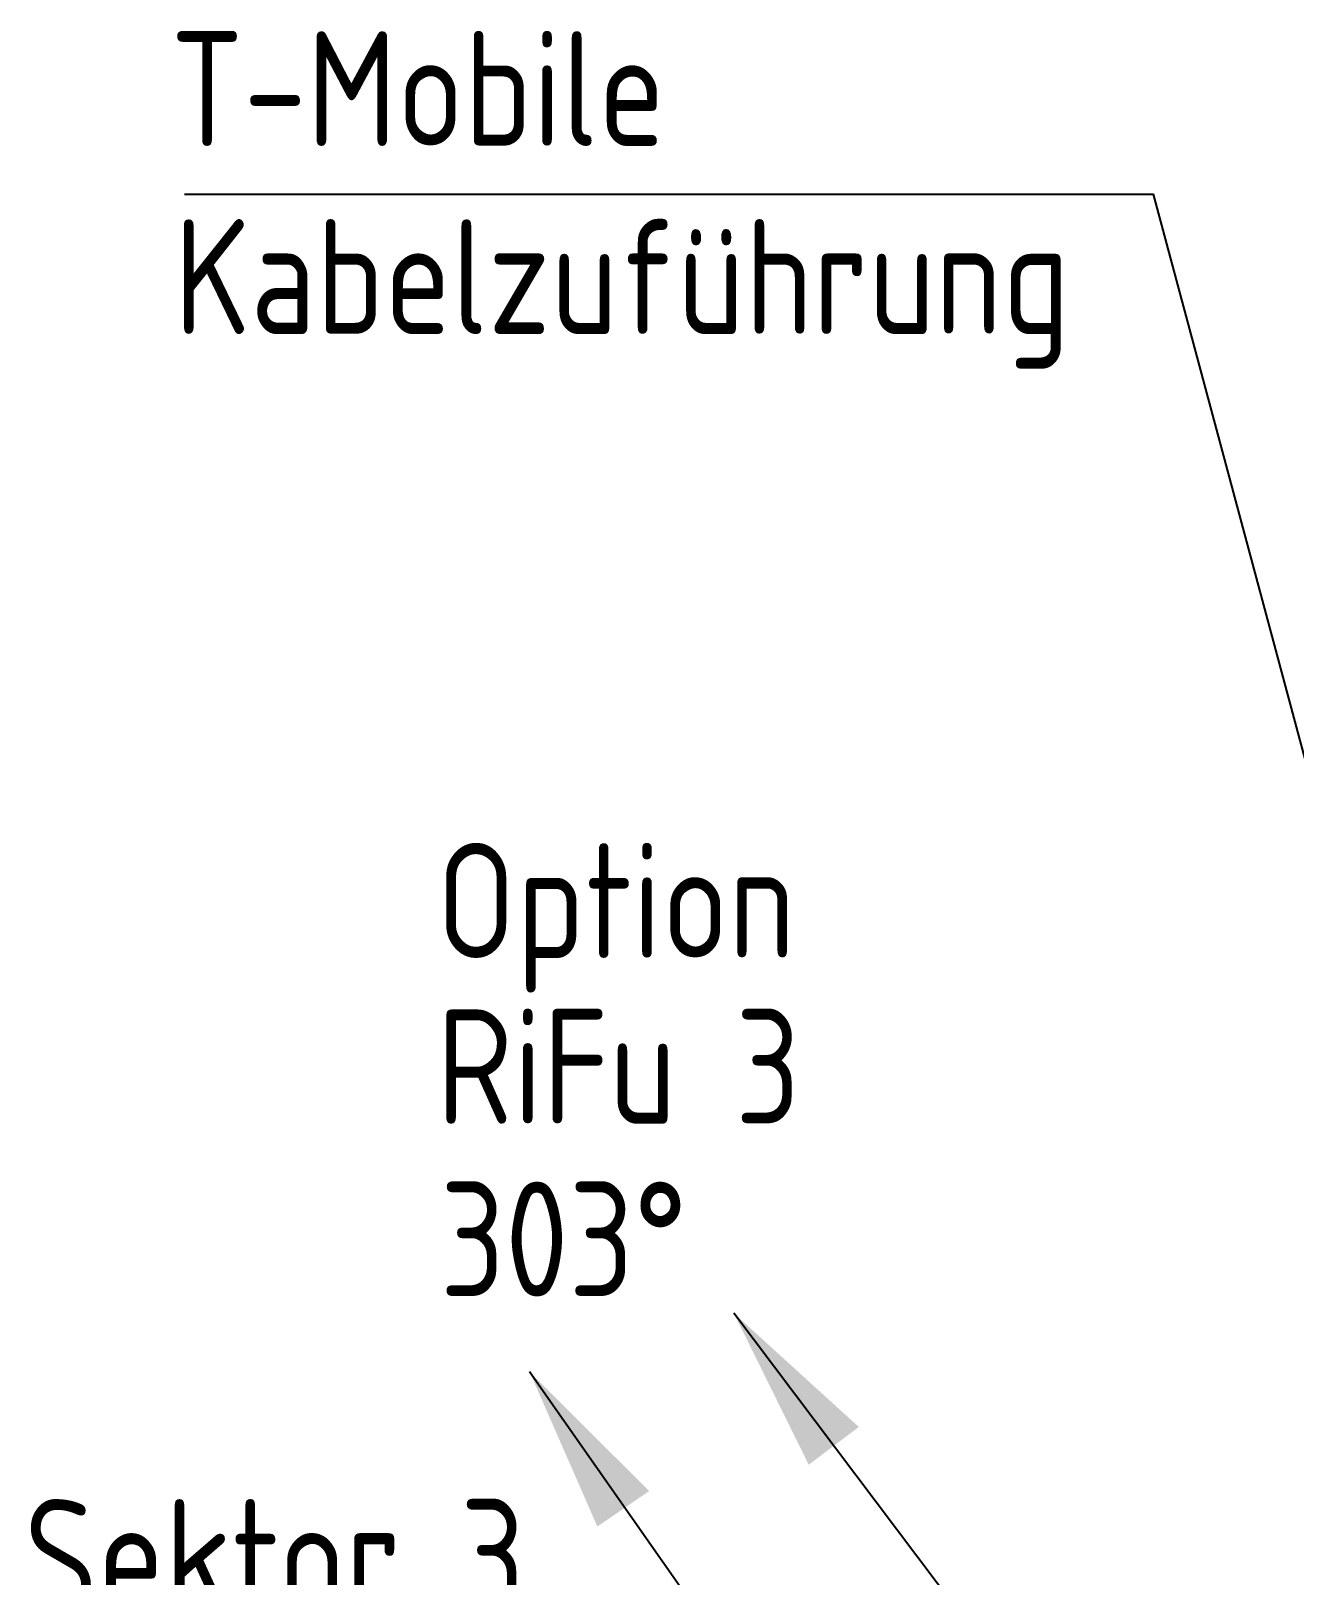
# Model space of a CAD drawing. Header units: millimetres. Extents: x -139278 to 641613, y -260926 to 217780.
# Drawn here: x 219923 to 221300, y 4696 to 6379 of the extents above; entities that cross this region are included whole.
import ezdxf
from ezdxf.enums import TextEntityAlignment as Align

# ---------------------------------------------------------------- set-up
doc = ezdxf.new("R2010")
doc.units = ezdxf.units.MM
doc.layers.add('10_30_Sektorantenne_MHA', color=21, linetype='Continuous', lineweight=25)
doc.layers.add('70_T-Mobile', color=220, linetype='Continuous', lineweight=25)
doc.styles.add('ISOCP', font='ISOCP', dxfattribs={"width": 0.9})

msp = doc.modelspace()

# ---------------------------------------------------------------- linework, layer by layer
for p in [(220090.875, 6201.323), (221617.323, 4450.262)]:
    msp.add_line(p, (221147.013, 6201.323))
at = {"ltscale": 4}
msp.add_line((221276.889, 4202.539), (220689.756, 4981.691), dxfattribs=at)
for radius in [4048.5, 4030.5]:
    msp.add_circle((224746.801, 1744.398), radius)
msp.add_solid([(220771.334, 4816.607), (220689.756, 4981.691), (220825.959, 4857.769)], dxfattribs=at)
at = {"layer": '10_30_Sektorantenne_MHA'}
msp.add_line((221057.836, 4074.223), (220467.059, 4917.94), dxfattribs=at)
msp.add_solid([(220540.906, 4749.255), (220467.059, 4917.94), (220597.378, 4787.844)], dxfattribs=at)

# ---------------------------------------------------------------- texts
at = {"style": 'ISOCP', "width": 0.9}
for s, p in [('Option', (220365.423, 5331.419)), ('RiFu 3', (220365.423, 5150.785)), ('303°', (220369.249, 4962.572))]:
    msp.add_text(s, height=125, dxfattribs=at).set_placement(p, align=Align.BOTTOM_LEFT)
at = {"layer": '10_30_Sektorantenne_MHA', "style": 'ISOCP', "width": 0.9}
msp.add_text('Sektor 3', height=125, dxfattribs=at).set_placement((219916.136, 4616.677), align=Align.BOTTOM_LEFT)
at = {"layer": '70_T-Mobile', "style": 'ISOCP', "width": 0.9}
for s, p in [('T-Mobile', (220075.619, 6216.391)), ('Kabelzuführung', (220079.445, 6011.352))]:
    msp.add_text(s, height=125, dxfattribs=at).set_placement(p, align=Align.BOTTOM_LEFT)

doc.saveas('drawing.dxf')
